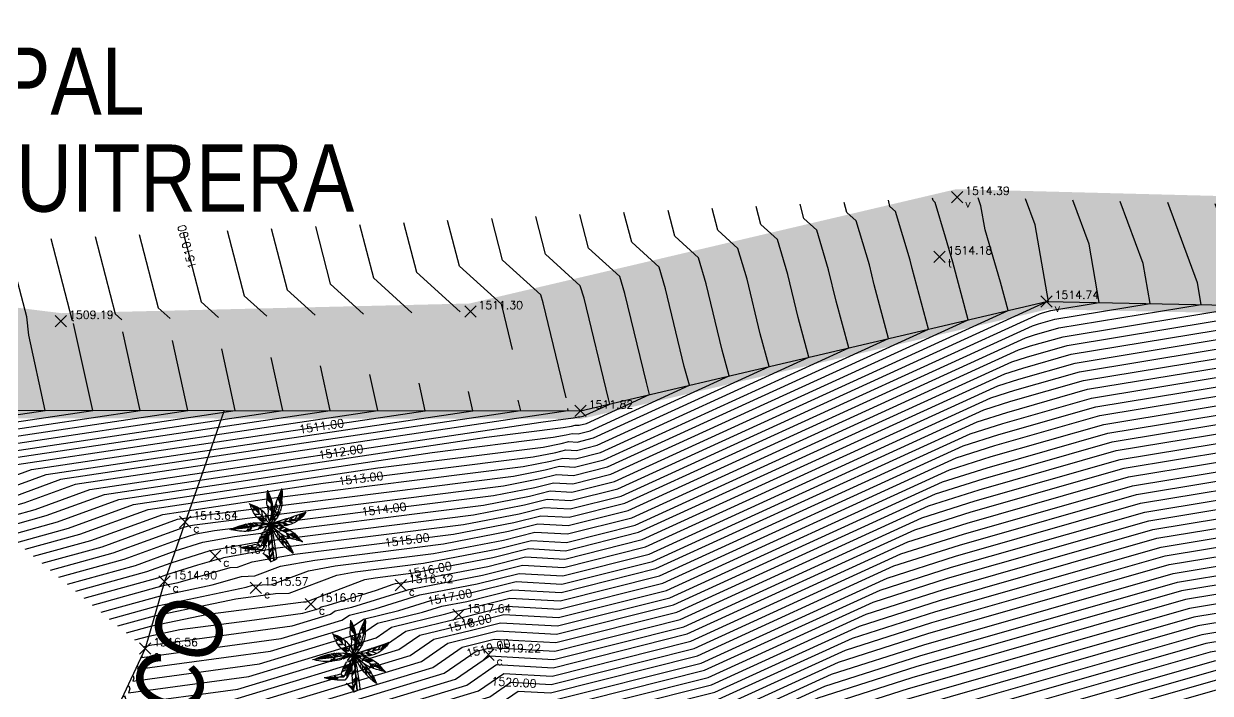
# Model space of a CAD drawing. Header units: metres. Extents: x 1097510 to 2158594, y 877039 to 1751652.
# Drawn here: x 1097670.42 to 1097707.49, y 877192.67 to 877213.59 of the extents above; entities that cross this region are included whole.
import ezdxf

# ---------------------------------------------------------------- set-up
doc = ezdxf.new("R2010")
doc.units = ezdxf.units.M
doc.linetypes.add('DASHED', pattern=[0.75, 0.5, -0.25])
for name, color, linetype in [('C-TOPO-MAJR', 9, 'Continuous'), ('C-TOPO-MINR', 8, 'Continuous'), ('C-TOPO-TEXT', 7, 'Continuous'), ('ROTULO', 7, 'Continuous'), ('V-NODE', 1, 'Continuous'), ('V-NODE-TEXT', 11, 'Continuous'), ('WWW.DWGAUTOCAD.COM', 7, 'Continuous')]:
    doc.layers.add(name, color=color, linetype=linetype)
doc.styles.add('Arial Narrow', font='ARIALN.TTF', dxfattribs={"width": 0.85})
doc.styles.get("Standard").update_dxf_attribs({"font": 'simplex.shx'})

# ---------------------------------------------------------------- blocks, each defined once
blk = doc.blocks.new('A$C40F70BF2')
at = {"color": 64}
for p, q in [((1.395, 3.412), (1.345, 4.14)), ((1.43, 3.289), (1.349, 3.412)), ((1.389, 3.49), (1.353, 3.553)), ((1.426, 3.264), (1.353, 3.376)), ((1.393, 3.445), (1.356, 3.526)), ((1.393, 3.403), (1.356, 3.493)), ((1.411, 3.334), (1.36, 3.445)), ((1.536, 2.871), (1.395, 3.412)), ((1.404, 3.622), (1.407, 3.935)), ((1.411, 3.538), (1.419, 3.905)), ((1.448, 3.313), (1.496, 3.752)), ((1.529, 3.679), (1.455, 3.289)), ((1.455, 3.289), (1.55, 3.622)), ((1.587, 3.114), (1.683, 3.328)), ((1.919, 2.785), (1.937, 3.412)), ((1.937, 3.412), (2.147, 3.983)), ((2.18, 3.523), (1.96, 3.294)), ((1.974, 3.403), (2.165, 3.619)), ((2.165, 3.571), (1.974, 3.403)), ((1.989, 3.487), (2.151, 3.679)), ((2.165, 3.619), (1.989, 3.487)), ((2.033, 3.595), (2.135, 3.727)), ((2.151, 3.679), (2.033, 3.595)), ((2.062, 3.679), (2.135, 3.824)), ((2.135, 3.727), (2.062, 3.679)), ((2.077, 3.788), (2.151, 3.896)), ((2.135, 3.824), (2.077, 3.788)), ((1.58, 2.772), (1.451, 2.841)), ((1.472, 2.791), (1.602, 2.739)), ((1.992, 2.139), (1.536, 2.871)), ((1.538, 2.69), (1.679, 2.617)), ((1.602, 2.739), (1.58, 2.772)), ((1.591, 3.078), (1.587, 3.114)), ((1.701, 3.289), (1.591, 3.078)), ((1.606, 2.916), (1.705, 3.132)), ((1.65, 2.748), (1.785, 3.066)), ((1.668, 2.733), (1.65, 2.748)), ((1.822, 2.967), (1.668, 2.733)), ((1.73, 2.628), (1.844, 2.883)), ((1.789, 2.517), (1.873, 2.748)), ((1.8, 2.478), (1.88, 2.664)), ((2.024, 2.154), (1.919, 2.785)), ((1.96, 3.006), (2.18, 3.198)), ((2.151, 3.066), (1.96, 2.933)), ((1.96, 2.933), (1.96, 3.006)), ((2.006, 2.139), (3.105, 3.225)), ((2.446, 2.617), (2.471, 2.889)), ((2.621, 2.684), (2.895, 2.703)), ((2.621, 2.677), (2.849, 2.673)), ((2.626, 2.774), (2.662, 3.065)), ((2.653, 2.781), (2.685, 3.069)), ((2.797, 3.138), (2.753, 2.909)), ((2.855, 3.162), (2.797, 2.933)), ((2.797, 2.933), (2.797, 3.138)), ((2.885, 3.162), (2.826, 2.957)), ((2.826, 2.957), (2.855, 3.162)), ((2.929, 3.174), (2.855, 3.006)), ((2.855, 3.006), (2.885, 3.162)), ((2.877, 2.934), (3.045, 2.983)), ((3.008, 2.919), (2.877, 2.934)), ((2.899, 3.018), (2.929, 3.174)), ((2.944, 3.15), (2.899, 3.018)), ((2.958, 3.186), (2.929, 3.066)), ((2.929, 3.066), (2.944, 3.15)), ((2.973, 3.114), (2.958, 3.186)), ((3.002, 3.21), (2.973, 3.114)), ((3.032, 3.234), (3.002, 3.162)), ((3.002, 3.162), (3.002, 3.21)), ((1.564, 2.648), (1.679, 2.596)), ((1.789, 2.411), (1.627, 2.469)), ((1.672, 2.415), (1.811, 2.369)), ((1.811, 2.369), (1.789, 2.411)), ((2.07, 2.139), (2.758, 2.02)), ((2.083, 2.012), (2.22, 1.967)), ((2.216, 2.359), (2.243, 2.624)), ((2.238, 2.386), (2.257, 2.647)), ((2.27, 2.33), (2.289, 2.356)), ((2.498, 2.311), (2.27, 2.33)), ((2.289, 2.356), (2.58, 2.344)), ((2.366, 2.415), (2.384, 2.442)), ((2.612, 2.4), (2.366, 2.415)), ((2.375, 2.079), (2.567, 2.21)), ((2.384, 2.442), (2.644, 2.427)), ((2.548, 2.035), (2.457, 2.046)), ((2.457, 2.046), (2.603, 1.863)), ((2.69, 1.84), (2.548, 2.035)), ((2.662, 2.072), (2.881, 2.203)), ((2.699, 2.053), (2.968, 2.206)), ((2.758, 2.02), (3.387, 1.915)), ((2.831, 2.016), (3.118, 2.199)), ((2.913, 2.012), (3.218, 2.176)), ((2.977, 2.001), (2.913, 2.012)), ((3.264, 2.165), (2.977, 2.001)), ((3.168, 1.952), (3.415, 2.135)), ((2.179, 1.762), (2.156, 1.818)), ((2.156, 1.818), (2.361, 1.788)), ((2.402, 1.714), (2.179, 1.762)), ((3.177, 1.747), (3.041, 1.93)), ((3.041, 1.93), (3.105, 1.915)), ((3.105, 1.915), (3.255, 1.736)), ((3.332, 1.747), (3.196, 1.889)), ((3.387, 1.915), (3.907, 1.867)), ((3.911, 1.863), (4.308, 1.837)), ((3.975, 1.885), (4.057, 1.915)), ((4.012, 1.878), (3.975, 1.885)), ((4.085, 1.904), (4.012, 1.878))]:
    blk.add_line(p, q, dxfattribs=at)
at = {"color": 60}
for p, q in [((1.378, 3.827), (1.371, 4.019)), ((1.386, 3.761), (1.393, 4.004)), ((2.369, 2.481), (2.676, 2.471))]:
    blk.add_line(p, q, dxfattribs=at)
at = {"color": 62}
for p, q in [((0.438, 2.456), (0.018, 2.796)), ((0.211, 2.512), (0.476, 2.476)), ((1.974, 2.113), (0.228, 1.183)), ((0.314, 2.44), (0.828, 2.38)), ((1.381, 2.214), (0.438, 2.456)), ((0.505, 2.608), (0.623, 2.404)), ((0.696, 2.548), (0.916, 2.356)), ((0.696, 2.187), (1.034, 2.295)), ((0.916, 2.356), (0.784, 2.5)), ((1.974, 2.128), (0.802, 0.571)), ((0.96, 2.476), (1.196, 2.295)), ((1.269, 2.236), (0.96, 2.103)), ((1.019, 2.067), (1.269, 2.236)), ((1.078, 2.062), (1.295, 2.219)), ((1.129, 2.052), (1.321, 2.219)), ((1.284, 2.007), (1.504, 1.898)), ((1.313, 2.055), (1.578, 2.175)), ((1.974, 2.139), (1.381, 2.214)), ((1.387, 2.043), (1.665, 2.187)), ((1.431, 2.32), (1.592, 2.199)), ((2.003, 2.103), (1.827, 0.082)), ((2.006, 2.139), (2.548, 0.855)), ((0.387, 1.333), (0.505, 1.357)), ((0.417, 1.381), (0.578, 1.405)), ((0.505, 1.357), (0.417, 1.381)), ((0.461, 1.429), (0.667, 1.442)), ((0.578, 1.405), (0.461, 1.429)), ((0.476, 1.465), (0.696, 1.478)), ((0.667, 1.442), (0.476, 1.465)), ((0.696, 1.478), (0.549, 1.526)), ((0.549, 1.526), (0.814, 1.513)), ((0.814, 1.513), (0.578, 1.562)), ((0.593, 1.61), (0.902, 1.562)), ((0.96, 1.586), (0.667, 1.646)), ((0.872, 1.345), (1.019, 1.586)), ((0.902, 1.562), (0.96, 1.586)), ((0.989, 1.405), (1.093, 1.646)), ((1.206, 1.34), (1.436, 1.403)), ((1.225, 1.959), (1.46, 1.862)), ((1.231, 1.403), (1.462, 1.445)), ((1.475, 1.237), (1.504, 1.501)), ((1.915, 1.405), (1.871, 0.852)), ((1.974, 1.995), (1.915, 1.405)), ((2.175, 1.512), (2.165, 1.441)), ((2.165, 1.441), (2.165, 1.363)), ((2.179, 1.676), (2.175, 1.605)), ((2.175, 1.605), (2.175, 1.512)), ((2.179, 1.314), (2.179, 1.676)), ((2.184, 1.501), (2.179, 1.407)), ((2.179, 1.407), (2.179, 1.314)), ((2.193, 1.613), (2.184, 1.501)), ((2.197, 1.46), (2.193, 1.613)), ((2.197, 1.392), (2.197, 1.46)), ((2.206, 1.277), (2.197, 1.392)), ((2.225, 1.501), (2.211, 1.378)), ((2.211, 1.378), (2.211, 1.172)), ((2.216, 1.34), (2.225, 1.422)), ((2.216, 1.273), (2.216, 1.34)), ((2.225, 1.422), (2.225, 1.501)), ((2.243, 1.389), (2.238, 1.303)), ((2.247, 1.46), (2.243, 1.389)), ((2.257, 1.534), (2.247, 1.46)), ((2.257, 1.544), (2.257, 1.534)), ((2.261, 1.213), (2.261, 1.535)), ((2.298, 1.486), (2.27, 1.56)), ((2.27, 1.56), (2.521, 1.501)), ((2.279, 1.396), (2.275, 1.314)), ((2.289, 1.318), (2.279, 1.396)), ((2.548, 1.441), (2.298, 1.486)), ((2.307, 1.37), (2.302, 1.292)), ((2.307, 1.023), (2.307, 1.37)), ((0.814, 0.744), (0.96, 0.804)), ((0.843, 0.792), (0.989, 0.876)), ((0.96, 0.804), (0.843, 0.792)), ((0.872, 0.864), (1.049, 0.924)), ((0.989, 0.876), (0.872, 0.864)), ((1.049, 0.924), (0.931, 0.912)), ((1.019, 1.056), (1.21, 1.129)), ((1.049, 1.105), (1.24, 1.165)), ((1.254, 1.008), (1.313, 1.249)), ((1.327, 1.093), (1.342, 1.273)), ((1.709, 0.671), (1.871, 0.912)), ((1.871, 0.852), (1.798, 0.13)), ((1.915, 0.696), (1.93, 0.792)), ((2.077, 0.491), (1.915, 0.696)), ((1.93, 0.792), (2.062, 0.647)), ((1.944, 1.141), (1.944, 1.261)), ((1.944, 1.261), (2.077, 1.08)), ((2.077, 0.948), (1.944, 1.141)), ((2.062, 1.026), (1.947, 1.204)), ((2.206, 1.105), (2.206, 1.277)), ((2.211, 1.172), (2.206, 1.105)), ((2.225, 1.157), (2.216, 1.273)), ((2.229, 1.232), (2.225, 1.157)), ((2.238, 1.303), (2.229, 1.232)), ((2.27, 1.109), (2.261, 1.213)), ((2.275, 1.247), (2.27, 1.18)), ((2.27, 1.18), (2.27, 1.109)), ((2.275, 1.314), (2.275, 1.247)), ((2.289, 1.157), (2.289, 1.318)), ((2.293, 1.015), (2.289, 1.157)), ((2.293, 1.154), (2.289, 1.083)), ((2.289, 1.083), (2.293, 1.015)), ((2.302, 1.292), (2.293, 1.224)), ((2.293, 1.224), (2.293, 1.154)), ((2.311, 0.948), (2.307, 1.023)), ((2.334, 0.926), (2.343, 1.325)), ((2.371, 0.847), (2.357, 1.299)), ((2.433, 1.267), (2.637, 1.215)), ((2.471, 1.236), (2.65, 1.152)), ((2.548, 0.855), (3.647, 0.814)), ((2.69, 1.027), (2.571, 0.922)), ((2.699, 1.008), (2.594, 0.922)), ((3.063, 0.941), (2.995, 0.87)), ((3.095, 0.937), (3.013, 0.851)), ((1.886, 0.527), (1.886, 0.587)), ((1.886, 0.587), (2.003, 0.322)), ((2.003, 0.154), (1.886, 0.527))]:
    blk.add_line(p, q, dxfattribs=at)
at = {"color": 60}
for centre, radius, start, end in [((7.228, 3.925), 5.886, 178.20098, 184.85692), ((-12.631, -2.337), 15.387, 20.51101, 24.72742), ((-4.468, 3.341), 6.654, 358.64966, 6.15206), ((3.081, 3.443), 1.737, 181.01905, 200.30476), ((3.986, 2.93), 2.121, 151.13411, 194.97436), ((1.388, 3.636), 1.607, 210.27184, 288.6073), ((11.205, 34.008), 33.156, 250.28182, 253.61314), ((3.081, 3.443), 1.737, 202.06134, 214.43572), ((-12.631, -2.337), 15.387, 19.94676, 20.12939), ((3.488, 1.763), 1.537, 103.74741, 164.66463), ((3.323, 2.824), 1.195, 162.4534, 194.36714), ((1.484, 3.655), 1.692, 293.0839, 334.22081), ((1.484, 3.655), 1.692, 336.49681, 341.73863), ((4.255, 2.671), 1.249, 148.37838, 158.72084), ((1.97, 0.03), 2.073, 93.80519, 134.94277), ((0.206, 3.365), 2.134, 278.58233, 322.59506), ((14.63, -0.992), 13.028, 166.27964, 174.82165), ((3.081, 3.443), 1.737, 216.49222, 227.18692), ((2.648, -1.238), 3.457, 62.92862, 99.78202), ((0.371, 0.432), 2.394, 34.58407, 45.09878), ((3.478, 4.556), 2.822, 241.8528, 251.67993), ((-1.183, 2.66), 2.05, 312.24832, 325.43968), ((-1.258, 3.332), 3.452, 304.88046, 336.24299), ((4.234, -0.992), 3.827, 137.09818, 156.86261), ((-5.402, 1.247), 7.481, 350.40616, 5.64252), ((3.808, 1.866), 1.768, 177.06252, 221.97877), ((0.371, 0.432), 2.394, 26.56642, 32.42719), ((0.371, 0.432), 2.394, 14.37509, 24.95549), ((3.478, 4.556), 2.822, 253.64339, 263.82146), ((3.478, 4.556), 2.822, 265.32315, 284.59556), ((0.622, 0.416), 0.842, 95.42874, 120.39843), ((2.731, 4.141), 3.451, 266.06088, 285.39893), ((10.9, 35.08), 35.029, 256.44536, 258.02041), ((2.112, 0.756), 0.732, 226.57927, 260.54816), ((5.057, -2.3), 3.867, 133.35469, 142.87547), ((1.268, 2.121), 1.986, 292.12916, 305.32123)]:
    blk.add_arc(centre, radius, start, end, dxfattribs=at)
at = {"color": 62}
for points in [[(0.035, 2.801), (0.417, 2.5), (0.035, 2.801), (0.402, 2.657)], [(1.93, 2.091), (1.607, 1.923), (1.886, 2.091), (1.533, 2.055)], [(2.003, 2.043), (2.062, 1.465), (2.003, 2.031), (1.96, 1.586)], [(1.136, 1.682), (0.828, 1.766), (1.357, 1.79), (1.107, 1.911)], [(1.357, 1.297), (1.078, 1.201), (1.387, 1.357), (1.151, 1.273)], [(1.592, 1.393), (1.592, 1.61), (1.636, 1.478), (1.622, 1.682)], [(2.598, 1.303), (2.343, 1.34), (2.557, 1.407), (2.293, 1.467)], [(3.546, 0.816), (2.811, 0.852), (3.59, 0.804), (2.914, 0.708)]]:
    blk.add_solid(points, dxfattribs=at)
at = {"color": 64}
for points in [[(2.02, 2.234), (2.16, 2.54), (1.994, 2.357), (2.13, 2.691)], [(1.983, 2.159), (1.888, 2.598), (1.983, 2.159), (1.818, 2.432)], [(2.398, 2.087), (2.562, 2.203), (2.206, 2.12), (2.366, 2.203)], [(3.893, 1.874), (4.007, 1.93), (3.228, 1.952), (3.451, 2.12)]]:
    blk.add_solid(points, dxfattribs=at)
at = {"color": 60}
blk.add_solid([(2.003, 0.058), (2.385, 0.503), (2.018, 0.286), (2.4, 0.503)], dxfattribs=at)
blk = doc.blocks.new('*U6')
at = {"layer": 'C-TOPO-MAJR', "color": 7, "linetype": 'Continuous', "lineweight": -3, "true_color": 0xf0f0f0, "char_height": 0.254, "attachment_point": 5}
for s, insert, rotation in [('1510.00', (1097675.519, 877206.62, 1510), 104.5322), ('1511.00', (1097679.726, 877201.014, 1511), 8.5086), ('1512.00', (1097680.33, 877200.21, 1512), 8.5086), ('1513.00', (1097680.952, 877199.382, 1513), 7.189), ('1514.00', (1097681.674, 877198.42, 1514), 7.189), ('1515.00', (1097682.396, 877197.457, 1515), 7.189), ('1516.00', (1097683.095, 877196.526, 1516), 10.9436), ('1517.00', (1097683.731, 877195.679, 1517), 10.9436), ('1518.00', (1097684.345, 877194.861, 1518), 14.0892), ('1519.00', (1097684.933, 877194.077, 1519), 14.0892), ('1520.00', (1097685.735, 877193.009, 1520), 356.7701)]:
    blk.add_mtext(s, dxfattribs=dict(at, insert=insert, rotation=rotation))
blk = doc.blocks.new('*U7')
at = {"color": 0, "linetype": 'ByBlock', "lineweight": -2, "transparency": 16777216}
for p, q in [((-0.71, -0.71), (0.71, 0.71)), ((-0.71, 0.71), (0.71, -0.71))]:
    blk.add_line(p, q, dxfattribs=at)

msp = doc.modelspace()

# ---------------------------------------------------------------- hatches: boundary and pattern name
at = {"transparency": 33554602}
h = msp.add_hatch(dxfattribs=at)
h.set_pattern_fill('AR-CONC', color=9, scale=0.01)
h.paths.add_polyline_path([(1097752.597, 877208.238), (1097757.845, 877212.044), (1097762.109, 877214.901), (1097765.432, 877216.837), (1097757.759, 877219.046), (1097752.07, 877217.484), (1097742.692, 877214.472), (1097730.221, 877208.152), (1097717.752, 877207.699), (1097699.58, 877208.171), (1097684.374, 877204.599), (1097671.585, 877204.296), (1097656.247, 877206.197), (1097634.311, 877207.796), (1097624.402, 877208.489), (1097612.512, 877219.361), (1097613.526, 877222.017), (1097614.217, 877223.918), (1097605.154, 877225.956), (1097599.413, 877226.657), (1097600.381, 877223.138), (1097605.528, 877219.999), (1097610.754, 877215.512), (1097615.313, 877211.011), (1097623.572, 877204.428), (1097634.053, 877203.423), (1097648.747, 877202.896), (1097665.209, 877201.516), (1097687.817, 877201.494), (1097702.372, 877204.916), (1097709.087, 877204.78), (1097724.138, 877203.189), (1097735.028, 877205.815), (1097743.406, 877209.884), (1097746.929, 877210.428), (1097748.356, 877212.762)])

# ---------------------------------------------------------------- linework, layer by layer
at = {"color": 7, "linetype": 'DASHED', "true_color": 0xf0f0f0, "const_width": 0.5, "elevation": 1540, "flags": 128}
msp.add_lwpolyline([(1097752.597, 877208.238), (1097757.845, 877212.044), (1097762.109, 877214.901), (1097765.432, 877216.837), (1097757.759, 877219.046), (1097752.07, 877217.484), (1097742.692, 877214.472), (1097730.221, 877208.152), (1097717.752, 877207.699), (1097699.58, 877208.171), (1097684.374, 877204.599), (1097671.585, 877204.296), (1097656.247, 877206.197), (1097634.311, 877207.796), (1097624.402, 877208.489), (1097612.512, 877219.361), (1097613.526, 877222.017), (1097614.217, 877223.918), (1097605.154, 877225.956), (1097599.413, 877226.657), (1097600.381, 877223.138), (1097605.528, 877219.999), (1097610.754, 877215.512), (1097615.313, 877211.011), (1097623.572, 877204.428), (1097634.053, 877203.423), (1097648.747, 877202.896), (1097665.209, 877201.516), (1097687.817, 877201.494), (1097702.372, 877204.916), (1097709.087, 877204.78), (1097724.138, 877203.189), (1097735.028, 877205.815), (1097743.406, 877209.884), (1097746.929, 877210.428), (1097748.356, 877212.762), (1097752.597, 877208.238)], dxfattribs=at)
at = {"color": 7, "true_color": 0xf0f0f0, "elevation": 1524.878, "flags": 128}
for points in [[(1097615.313, 877211.011), (1097623.572, 877204.428), (1097634.053, 877203.423), (1097648.747, 877202.896), (1097665.209, 877201.516), (1097676.679, 877201.505), (1097687.817, 877201.494), (1097702.372, 877204.916), (1097709.087, 877204.78), (1097724.138, 877203.189), (1097735.028, 877205.815), (1097743.406, 877209.884), (1097746.929, 877210.428), (1097748.356, 877212.762), (1097752.597, 877208.238), (1097747.847, 877204.842), (1097737.529, 877193.34), (1097733.953, 877187.068), (1097729.469, 877182.53), (1097726.491, 877180.653), (1097717.986, 877167.963)], [(1097676.679, 877201.505), (1097674.818, 877196.16), (1097674.218, 877194.065), (1097673.4, 877192.323), (1097672.683, 877190.629), (1097672.07, 877188.467), (1097671.073, 877185.76), (1097669.598, 877181.506), (1097668.786, 877179.396)]]:
    msp.add_lwpolyline(points, dxfattribs=at)
at = {"layer": 'C-TOPO-MAJR', "color": 32, "linetype": 'Continuous', "lineweight": -3, "flags": 128}
for points, elevation in [([(1097671.521, 877196.296), (1097673.564, 877196.859), (1097675.279, 877197.484), (1097675.795, 877197.647), (1097676.382, 877197.752), (1097685.092, 877198.851), (1097686.388, 877199.101), (1097686.969, 877199.247), (1097687.572, 877199.213), (1097688.763, 877199.513), (1097698.683, 877204.049), (1097698.174, 877205.941), (1097698.111, 877206.202), (1097697.659, 877207.72), (1097697.482, 877207.881), (1097697.432, 877208.073)], 1514), ([(1097672.574, 877195.424), (1097674.782, 877196.033), (1097675.247, 877196.131), (1097676.865, 877196.596), (1097677.104, 877196.605), (1097677.557, 877196.776), (1097678.893, 877197.015), (1097683.843, 877197.64), (1097685.733, 877198.005), (1097686.58, 877198.218), (1097687.46, 877198.168), (1097689.197, 877198.605), (1097702.148, 877204.527), (1097702.244, 877204.558), (1097702.504, 877204.632), (1097704.021, 877204.883), (1097703.705, 877206.7), (1097703.194, 877208.077)], 1515), ([(1097673.628, 877194.553), (1097674.42, 877194.771), (1097676.177, 877195.141), (1097679.159, 877195.526), (1097679.247, 877195.529), (1097681.082, 877196.221), (1097681.403, 877196.279), (1097682.595, 877196.429), (1097685.078, 877196.909), (1097686.191, 877197.188), (1097687.348, 877197.123), (1097689.63, 877197.698), (1097701.283, 877203.026), (1097701.75, 877203.175), (1097703.014, 877203.537), (1097709.121, 877204.545), (1097709.293, 877204.543), (1097710.787, 877204.776), (1097710.151, 877205.139), (1097709.119, 877207.923)], 1516), ([(1097669.414, 877198.038), (1097670.775, 877198.414), (1097672.485, 877199.037), (1097686.574, 877201.144), (1097687.589, 877201.272), (1097687.697, 877201.293), (1097687.746, 877201.306), (1097687.797, 877201.303), (1097687.896, 877201.328), (1097688.728, 877201.708), (1097688.685, 877201.867), (1097687.924, 877205.013), (1097687.807, 877205.406), (1097686.723, 877206.391), (1097686.417, 877207.571)], 1512), ([(1097670.467, 877197.167), (1097672.17, 877197.636), (1097674.308, 877198.415), (1097679.78, 877199.234), (1097686.34, 877200.062), (1097687.042, 877200.197), (1097687.357, 877200.276), (1097687.684, 877200.258), (1097688.33, 877200.42), (1097693.706, 877202.878), (1097693.43, 877203.904), (1097693.018, 877205.608), (1097692.733, 877206.563), (1097692.102, 877207.136), (1097691.925, 877207.822)], 1513), ([(1097673.961, 877193.519), (1097673.969, 877193.508), (1097673.978, 877193.523), (1097673.993, 877193.478), (1097673.973, 877193.418), (1097678.128, 877193.985), (1097680.716, 877194.769), (1097681.034, 877194.989), (1097682.138, 877195.255), (1097683.136, 877195.564), (1097684.424, 877195.813), (1097685.802, 877196.159), (1097687.236, 877196.078), (1097690.064, 877196.79), (1097700.418, 877201.525), (1097701.256, 877201.792), (1097703.525, 877202.441), (1097709.286, 877203.392), (1097710.301, 877203.381), (1097719.121, 877204.757), (1097715.368, 877206.896), (1097715.044, 877207.769)], 1517), ([(1097680.91, 877207.32), (1097681.343, 877205.647), (1097682.544, 877204.556)], 1511), ([(1097666.253, 877200.652), (1097666.591, 877200.746), (1097667.016, 877200.9), (1097671.093, 877201.51), (1097670.577, 877203.857), (1097670.514, 877204.429), (1097669.895, 877206.819)], 1509), ([(1097675.402, 877207.07), (1097675.964, 877204.902), (1097676.502, 877204.413)], 1510), ([(1097672.383, 877189.571), (1097672.444, 877189.515), (1097672.457, 877189.477), (1097672.304, 877189.01), (1097674.067, 877189.251), (1097684.978, 877192.557), (1097685.638, 877193.015), (1097686.9, 877192.943), (1097691.364, 877194.068), (1097697.823, 877197.021), (1097699.774, 877197.644), (1097705.055, 877199.155), (1097709.781, 877199.935), (1097713.328, 877199.895), (1097720.486, 877201.012), (1097723.896, 877200.664), (1097725.168, 877200.752), (1097726.016, 877200.944), (1097726.797, 877201.431), (1097734.921, 877205.269), (1097735.163, 877205.467), (1097735.346, 877205.5)], 1520), ([(1097671.903, 877188.015), (1097671.747, 877187.541), (1097672.714, 877187.673), (1097686.399, 877191.82), (1097686.533, 877191.913), (1097686.788, 877191.898), (1097691.797, 877193.16), (1097696.958, 877195.52), (1097699.28, 877196.261), (1097705.566, 877198.059), (1097709.946, 877198.782), (1097714.336, 877198.733), (1097720.731, 877199.731), (1097723.777, 877199.42), (1097725.676, 877199.552), (1097726.94, 877199.838), (1097728.107, 877200.566), (1097734.601, 877203.633), (1097735.568, 877204.424)], 1521), ([(1097667.307, 877199.781), (1097667.986, 877199.968), (1097668.839, 877200.279), (1097677.03, 877201.504), (1097676.607, 877203.429)], 1510), ([(1097671.218, 877186.154), (1097671.191, 877186.072), (1097671.36, 877186.095), (1097674.544, 877187.06), (1097687.556, 877190.87), (1097687.821, 877191.027), (1097688.116, 877191.216), (1097692.231, 877192.253), (1097696.093, 877194.019), (1097698.786, 877194.878), (1097706.076, 877196.964), (1097710.11, 877197.63), (1097715.345, 877197.571), (1097720.975, 877198.45), (1097723.658, 877198.176), (1097726.184, 877198.352), (1097727.865, 877198.732), (1097729.417, 877199.7), (1097734.281, 877201.997), (1097735.974, 877203.381)], 1522), ([(1097668.36, 877198.91), (1097669.38, 877199.191), (1097670.662, 877199.658), (1097682.966, 877201.499), (1097682.777, 877202.364)], 1511), ([(1097736.379, 877202.338), (1097733.96, 877200.361), (1097730.726, 877198.834), (1097728.79, 877197.626), (1097726.691, 877197.151), (1097723.538, 877196.932), (1097721.22, 877197.168), (1097716.354, 877196.409), (1097710.275, 877196.477), (1097706.586, 877195.868), (1097698.292, 877193.495), (1097695.228, 877192.517), (1097692.664, 877191.345), (1097689.933, 877190.657), (1097689.242, 877190.215), (1097688.624, 877189.846), (1097686.027, 877189.086), (1097670.86, 877183.699), (1097670.49, 877184.079)], 1523), ([(1097673.38, 877192.275), (1097673.404, 877192.243), (1097673.431, 877192.288), (1097673.434, 877192.285), (1097673.481, 877192.144), (1097673.417, 877191.949), (1097676.774, 877192.407), (1097682.137, 877194.032), (1097682.794, 877194.487), (1097684.223, 877194.831), (1097685.414, 877195.13), (1097687.124, 877195.033), (1097690.497, 877195.883), (1097699.553, 877200.024), (1097700.762, 877200.409), (1097704.035, 877201.346), (1097709.451, 877202.24)], 1518), ([(1097736.784, 877201.295), (1097733.64, 877198.726), (1097732.036, 877197.968), (1097729.715, 877196.52), (1097727.199, 877195.951), (1097723.419, 877195.687), (1097721.465, 877195.887), (1097717.362, 877195.247), (1097710.44, 877195.325), (1097707.097, 877194.773), (1097697.799, 877192.112), (1097694.363, 877191.016), (1097693.098, 877190.438), (1097691.75, 877190.098), (1097690.664, 877189.403), (1097690.557, 877189.339), (1097689.731, 877188.987), (1097688.226, 877187.739), (1097688.026, 877187.701), (1097670.745, 877181.201), (1097670.735, 877181.189), (1097670.715, 877181.174), (1097670.405, 877181.155)], 1524), ([(1097672.833, 877190.984), (1097672.838, 877190.977), (1097672.844, 877190.987), (1097672.939, 877190.9), (1097672.969, 877190.811), (1097672.86, 877190.48), (1097675.421, 877190.829), (1097683.558, 877193.295), (1097684.554, 877193.985), (1097684.811, 877194.047), (1097685.025, 877194.1), (1097687.012, 877193.988), (1097690.931, 877194.975), (1097698.688, 877198.522), (1097700.268, 877199.027), (1097704.545, 877200.25), (1097709.616, 877201.087)], 1519), ([(1097736.461, 877197.456), (1097733.903, 877197.097), (1097733.34, 877197.037), (1097733.3, 877197.073), (1097730.64, 877195.414), (1097727.706, 877194.751), (1097723.3, 877194.443), (1097721.71, 877194.606), (1097718.371, 877194.085), (1097710.605, 877194.172), (1097707.607, 877193.677), (1097697.305, 877190.729), (1097693.543, 877189.53), (1097693.4, 877189.438), (1097692.092, 877188.73), (1097691.84, 877188.598), (1097691.713, 877188.526), (1097690.845, 877188.155), (1097687.579, 877185.449), (1097687.145, 877185.365), (1097671.805, 877179.596), (1097671.707, 877179.483), (1097671.522, 877179.333), (1097668.934, 877179.174)], 1525)]:
    msp.add_lwpolyline(points, dxfattribs=dict(at, elevation=elevation))
at = {"layer": 'C-TOPO-MINR', "color": 8, "linetype": 'Continuous', "lineweight": -3, "flags": 128}
for points, elevation in [([(1097672.59, 877190.301), (1097672.692, 877190.208), (1097672.713, 877190.144), (1097672.582, 877189.745), (1097674.744, 877190.04), (1097684.268, 877192.926), (1097685.191, 877193.565), (1097686.956, 877193.466), (1097691.147, 877194.522), (1097698.255, 877197.772), (1097700.021, 877198.335), (1097704.8, 877199.703), (1097709.698, 877200.511), (1097712.823, 877200.476), (1097720.364, 877201.653), (1097723.956, 877201.286), (1097724.915, 877201.353), (1097725.553, 877201.497), (1097726.142, 877201.864), (1097733.962, 877205.558), (1097733.553, 877206.532), (1097732.17, 877209.14), (1097730.277, 877211.1)], 1519.5), ([(1097670.994, 877196.731), (1097672.867, 877197.248), (1097675.22, 877198.105), (1097676.383, 877198.279), (1097685.716, 877199.456), (1097686.715, 877199.649), (1097687.163, 877199.762), (1097687.628, 877199.735), (1097688.547, 877199.967), (1097696.195, 877203.464), (1097695.802, 877204.923), (1097695.564, 877205.905), (1097695.196, 877207.141), (1097694.792, 877207.508), (1097694.678, 877207.948)], 1513.5), ([(1097671.257, 877196.514), (1097673.216, 877197.053), (1097675.407, 877197.852), (1097675.57, 877197.903), (1097675.755, 877197.936), (1097685.404, 877199.153), (1097686.551, 877199.375), (1097687.066, 877199.504), (1097687.6, 877199.474), (1097688.655, 877199.74), (1097697.439, 877203.756), (1097696.988, 877205.432), (1097696.838, 877206.054), (1097696.427, 877207.43), (1097696.137, 877207.694), (1097696.055, 877208.01)], 1513.75), ([(1097671.784, 877196.078), (1097673.913, 877196.665), (1097675.151, 877197.116), (1097676.021, 877197.391), (1097677.01, 877197.568), (1097684.78, 877198.548), (1097686.224, 877198.827), (1097686.871, 877198.99), (1097687.544, 877198.952), (1097688.872, 877199.286), (1097699.928, 877204.341), (1097699.444, 877206.138), (1097699.214, 877206.924), (1097698.89, 877208.009), (1097698.827, 877208.067), (1097698.809, 877208.136)], 1514.25), ([(1097672.048, 877195.86), (1097674.262, 877196.47), (1097675.023, 877196.747), (1097676.246, 877197.134), (1097677.638, 877197.384), (1097684.467, 877198.245), (1097686.06, 877198.553), (1097686.774, 877198.732), (1097687.516, 877198.69), (1097688.98, 877199.059), (1097701.172, 877204.634), (1097700.935, 877205.516), (1097700.455, 877207.151), (1097700.324, 877207.906), (1097700.232, 877208.154)], 1514.5), ([(1097672.311, 877195.642), (1097674.61, 877196.276), (1097674.894, 877196.379), (1097675.857, 877196.684), (1097676.511, 877196.872), (1097676.568, 877196.874), (1097676.676, 877196.915), (1097678.265, 877197.2), (1097684.155, 877197.942), (1097685.897, 877198.279), (1097686.677, 877198.475), (1097687.488, 877198.429), (1097689.088, 877198.832), (1097702.364, 877204.902), (1097702.368, 877204.904), (1097702.377, 877204.906), (1097702.429, 877204.915), (1097702.014, 877207.303), (1097701.713, 877208.116)], 1514.75), ([(1097672.838, 877195.206), (1097674.691, 877195.717), (1097676.308, 877196.058), (1097677.219, 877196.32), (1097677.64, 877196.336), (1097678.438, 877196.637), (1097679.52, 877196.831), (1097683.531, 877197.337), (1097685.569, 877197.731), (1097686.483, 877197.96), (1097687.432, 877197.907), (1097689.305, 877198.379), (1097701.932, 877204.152), (1097702.121, 877204.212), (1097702.632, 877204.358), (1097705.612, 877204.85), (1097705.395, 877206.097), (1097704.676, 877208.039)], 1515.25), ([(1097673.101, 877194.989), (1097674.601, 877195.402), (1097677.368, 877195.985), (1097677.572, 877196.044), (1097678.176, 877196.067), (1097679.319, 877196.498), (1097680.148, 877196.647), (1097683.219, 877197.034), (1097685.406, 877197.457), (1097686.385, 877197.703), (1097687.404, 877197.646), (1097689.413, 877198.152), (1097701.715, 877203.777), (1097701.997, 877203.866), (1097702.759, 877204.085), (1097707.203, 877204.818), (1097707.086, 877205.494), (1097706.157, 877208)], 1515.5), ([(1097673.365, 877194.771), (1097674.511, 877195.087), (1097677.051, 877195.622), (1097678.291, 877195.782), (1097678.712, 877195.798), (1097680.201, 877196.36), (1097680.776, 877196.463), (1097682.907, 877196.732), (1097685.242, 877197.183), (1097686.288, 877197.446), (1097687.376, 877197.384), (1097689.522, 877197.925), (1097701.499, 877203.401), (1097701.874, 877203.521), (1097702.887, 877203.811), (1097708.794, 877204.786), (1097708.776, 877204.891), (1097707.638, 877207.962)], 1515.75), ([(1097673.524, 877192.587), (1097673.545, 877192.559), (1097673.569, 877192.598), (1097673.609, 877192.478), (1097673.556, 877192.316), (1097677.113, 877192.801), (1097681.782, 877194.216), (1097682.354, 877194.612), (1097684.076, 877195.027), (1097685.511, 877195.387), (1097687.152, 877195.294), (1097690.389, 877196.11), (1097699.769, 877200.399), (1097700.886, 877200.755), (1097703.907, 877201.62), (1097709.409, 877202.528), (1097711.058, 877202.509), (1097719.935, 877203.895), (1097723.061, 877203.575), (1097722.366, 877203.932), (1097721.78, 877205.546), (1097719.942, 877207.779), (1097719.548, 877208.187)], 1517.75), ([(1097669.677, 877197.821), (1097671.124, 877198.219), (1097672.941, 877198.881), (1097684.875, 877200.667), (1097687.276, 877200.97), (1097687.534, 877201.019), (1097687.649, 877201.048), (1097687.769, 877201.042), (1097688.005, 877201.101), (1097689.972, 877202.001), (1097689.871, 877202.376), (1097689.198, 877205.162), (1097689.039, 877205.695), (1097688.068, 877206.578), (1097687.794, 877207.634)], 1512.25), ([(1097669.941, 877197.603), (1097671.472, 877198.025), (1097673.397, 877198.726), (1097683.177, 877200.189), (1097686.964, 877200.667), (1097687.37, 877200.745), (1097687.552, 877200.791), (1097687.74, 877200.78), (1097688.113, 877200.874), (1097691.217, 877202.293), (1097691.057, 877202.885), (1097690.471, 877205.311), (1097690.27, 877205.984), (1097689.413, 877206.764), (1097689.171, 877207.697)], 1512.5), ([(1097670.204, 877197.385), (1097671.821, 877197.831), (1097673.853, 877198.571), (1097681.478, 877199.712), (1097686.652, 877200.364), (1097687.206, 877200.471), (1097687.454, 877200.534), (1097687.712, 877200.519), (1097688.221, 877200.647), (1097692.461, 877202.586), (1097692.244, 877203.395), (1097691.744, 877205.459), (1097691.502, 877206.273), (1097690.758, 877206.95), (1097690.548, 877207.76)], 1512.75), ([(1097670.731, 877196.949), (1097672.518, 877197.442), (1097674.764, 877198.26), (1097678.082, 877198.756), (1097686.028, 877199.759), (1097686.879, 877199.923), (1097687.26, 877200.019), (1097687.656, 877199.997), (1097688.438, 877200.194), (1097694.95, 877203.171), (1097694.616, 877204.413), (1097694.291, 877205.757), (1097693.965, 877206.852), (1097693.447, 877207.322), (1097693.301, 877207.885)], 1513.25), ([(1097673.891, 877194.335), (1097674.33, 877194.456), (1097675.302, 877194.661), (1097677.471, 877194.94), (1097679.143, 877195.168), (1097679.651, 877195.322), (1097679.713, 877195.365), (1097679.93, 877195.417), (1097681.446, 877195.887), (1097681.963, 877196.082), (1097682.031, 877196.094), (1097682.283, 877196.126), (1097684.915, 877196.635), (1097686.094, 877196.931), (1097687.32, 877196.862), (1097689.739, 877197.471), (1097701.067, 877202.651), (1097701.627, 877202.829), (1097703.142, 877203.263), (1097709.162, 877204.257), (1097709.545, 877204.252), (1097712.871, 877204.772), (1097711.455, 877205.578), (1097710.601, 877207.885)], 1516.25), ([(1097674.107, 877193.829), (1097674.111, 877193.825), (1097674.114, 877193.831), (1097674.121, 877193.812), (1097674.112, 877193.786), (1097678.466, 877194.379), (1097680.361, 877194.953), (1097680.593, 877195.114), (1097681.402, 877195.309), (1097682.793, 877195.74), (1097684.587, 877196.087), (1097685.9, 877196.416), (1097687.264, 877196.339), (1097689.955, 877197.017), (1097700.634, 877201.9), (1097701.38, 877202.138), (1097703.397, 877202.715), (1097709.244, 877203.681), (1097710.049, 877203.671), (1097717.037, 877204.762), (1097714.064, 877206.457), (1097713.563, 877207.808)], 1516.75), ([(1097674.155, 877194.117), (1097674.24, 877194.141), (1097674.428, 877194.18), (1097674.848, 877194.234), (1097678.805, 877194.774), (1097680.006, 877195.138), (1097680.153, 877195.24), (1097680.666, 877195.363), (1097682.45, 877195.916), (1097684.751, 877196.361), (1097685.997, 877196.674), (1097687.292, 877196.601), (1097689.847, 877197.244), (1097700.85, 877202.275), (1097701.503, 877202.484), (1097703.27, 877202.989), (1097709.203, 877203.969), (1097709.797, 877203.962), (1097714.954, 877204.767), (1097712.76, 877206.017), (1097712.082, 877207.846)], 1516.5), ([(1097678.156, 877207.195), (1097678.654, 877205.274), (1097679.523, 877204.484)], 1510.5), ([(1097679.533, 877207.258), (1097679.999, 877205.461), (1097681.033, 877204.52)], 1510.75), ([(1097682.286, 877207.383), (1097682.688, 877205.833), (1097684.054, 877204.591)], 1511.25), ([(1097685.694, 877203.409), (1097685.377, 877204.716), (1097685.344, 877204.827), (1097684.033, 877206.019), (1097683.663, 877207.446)], 1511.5), ([(1097687.368, 877201.899), (1097686.651, 877204.865), (1097686.576, 877205.116), (1097685.378, 877206.205), (1097685.04, 877207.509)], 1511.75), ([(1097671.271, 877206.881), (1097671.929, 877204.344), (1097671.972, 877204.305)], 1509.25), ([(1097672.648, 877206.944), (1097673.274, 877204.53), (1097673.482, 877204.341)], 1509.5), ([(1097674.025, 877207.007), (1097674.619, 877204.716), (1097674.992, 877204.377)], 1509.75), ([(1097676.779, 877207.132), (1097677.309, 877205.088), (1097678.013, 877204.448)], 1510.25), ([(1097672.487, 877189.936), (1097672.568, 877189.862), (1097672.585, 877189.81), (1097672.443, 877189.378), (1097674.406, 877189.645), (1097684.623, 877192.742), (1097685.415, 877193.29), (1097686.928, 877193.205), (1097691.256, 877194.295), (1097698.039, 877197.396), (1097699.898, 877197.989), (1097704.928, 877199.429), (1097709.739, 877200.223), (1097713.075, 877200.185), (1097720.425, 877201.333), (1097723.926, 877200.975), (1097725.042, 877201.052), (1097725.784, 877201.22), (1097726.469, 877201.648), (1097735.001, 877205.678), (1097735.062, 877205.727), (1097735.108, 877205.736), (1097735.236, 877205.868), (1097735.522, 877206.055)], 1519.75), ([(1097672.176, 877188.842), (1097672.197, 877188.823), (1097672.202, 877188.81), (1097672.026, 877188.276), (1097673.39, 877188.462), (1097685.689, 877192.189), (1097686.086, 877192.464), (1097686.844, 877192.421), (1097691.581, 877193.614), (1097697.39, 877196.27), (1097699.527, 877196.952), (1097705.311, 877198.607), (1097709.863, 877199.359), (1097713.832, 877199.314), (1097720.608, 877200.372), (1097723.836, 877200.042), (1097725.422, 877200.152), (1097726.478, 877200.391), (1097727.452, 877200.998), (1097734.761, 877204.451), (1097735.366, 877204.945)], 1520.5), ([(1097672.28, 877189.207), (1097672.321, 877189.169), (1097672.329, 877189.143), (1097672.165, 877188.643), (1097673.729, 877188.856), (1097685.334, 877192.373), (1097685.862, 877192.739), (1097686.872, 877192.682), (1097691.472, 877193.841), (1097697.606, 877196.646), (1097699.651, 877197.298), (1097705.183, 877198.881), (1097709.822, 877199.647), (1097713.58, 877199.604), (1097720.547, 877200.692), (1097723.866, 877200.353), (1097725.295, 877200.452), (1097726.247, 877200.667), (1097727.124, 877201.215), (1097734.841, 877204.86), (1097735.265, 877205.206)], 1520.25), ([(1097672.073, 877188.477), (1097672.073, 877188.477), (1097672.074, 877188.476), (1097671.887, 877187.908), (1097673.052, 877188.067), (1097686.044, 877192.005), (1097686.309, 877192.188), (1097686.816, 877192.16), (1097691.689, 877193.387), (1097697.174, 877195.895), (1097699.404, 877196.607), (1097705.438, 877198.333), (1097709.904, 877199.07), (1097714.084, 877199.023), (1097720.67, 877200.051), (1097723.807, 877199.731), (1097725.549, 877199.852), (1097726.709, 877200.114), (1097727.779, 877200.782), (1097734.681, 877204.042), (1097735.467, 877204.684)], 1520.75), ([(1097666.516, 877200.435), (1097666.94, 877200.551), (1097667.472, 877200.745), (1097672.577, 877201.509), (1097671.98, 877204.228)], 1509.25), ([(1097666.78, 877200.217), (1097667.288, 877200.357), (1097667.927, 877200.59), (1097674.061, 877201.507), (1097673.522, 877203.962)], 1509.5), ([(1097671.561, 877187.085), (1097671.469, 877186.806), (1097672.037, 877186.884), (1097682.732, 877190.125), (1097687.023, 877191.381), (1097687.11, 877191.433), (1097687.207, 877191.496), (1097692.014, 877192.707), (1097696.525, 877194.769), (1097699.033, 877195.569), (1097705.821, 877197.512), (1097710.028, 877198.206), (1097714.841, 877198.152), (1097720.853, 877199.09), (1097723.717, 877198.798), (1097725.93, 877198.952), (1097727.403, 877199.285), (1097728.762, 877200.133), (1097734.441, 877202.815), (1097735.771, 877203.902)], 1521.5), ([(1097671.732, 877187.55), (1097671.608, 877187.174), (1097672.375, 877187.278), (1097686.754, 877191.636), (1097686.756, 877191.637), (1097686.76, 877191.637), (1097691.906, 877192.934), (1097696.741, 877195.145), (1097699.157, 877195.915), (1097705.693, 877197.785), (1097709.987, 877198.494), (1097714.588, 877198.442), (1097720.792, 877199.411), (1097723.747, 877199.109), (1097725.803, 877199.252), (1097727.172, 877199.561), (1097728.434, 877200.349), (1097734.521, 877203.224), (1097735.67, 877204.163)], 1521.25), ([(1097667.043, 877199.999), (1097667.637, 877200.163), (1097668.383, 877200.434), (1097675.545, 877201.506), (1097675.065, 877203.695)], 1509.75), ([(1097671.39, 877186.62), (1097671.33, 877186.439), (1097671.698, 877186.489), (1097678.638, 877188.592), (1097687.29, 877191.125), (1097687.465, 877191.23), (1097687.661, 877191.356), (1097692.123, 877192.48), (1097696.309, 877194.394), (1097698.91, 877195.224), (1097705.948, 877197.238), (1097710.069, 877197.918), (1097715.093, 877197.861), (1097720.914, 877198.77), (1097723.687, 877198.487), (1097726.057, 877198.652), (1097727.634, 877199.008), (1097729.089, 877199.916), (1097734.361, 877202.406), (1097735.872, 877203.641)], 1521.75), ([(1097667.57, 877199.563), (1097668.334, 877199.774), (1097669.295, 877200.124), (1097678.514, 877201.503), (1097678.149, 877203.163)], 1510.25), ([(1097671.045, 877185.679), (1097671.063, 877185.661), (1097671.794, 877185.92), (1097687.823, 877190.614), (1097688.176, 877190.824), (1097688.57, 877191.076), (1097692.339, 877192.026), (1097695.876, 877193.643), (1097698.663, 877194.532), (1097706.204, 877196.69), (1097710.152, 877197.342), (1097715.597, 877197.28), (1097721.037, 877198.129), (1097723.628, 877197.865), (1097726.311, 877198.052), (1097728.096, 877198.455), (1097729.744, 877199.483), (1097734.201, 877201.588), (1097736.075, 877203.12)], 1522.25), ([(1097673.816, 877193.208), (1097673.828, 877193.192), (1097673.841, 877193.214), (1097673.865, 877193.145), (1097673.834, 877193.051), (1097677.79, 877193.59), (1097681.072, 877194.585), (1097681.474, 877194.863), (1097682.874, 877195.2), (1097683.48, 877195.388), (1097684.26, 877195.539), (1097685.705, 877195.902), (1097687.208, 877195.817), (1097690.172, 877196.564), (1097700.202, 877201.149), (1097701.133, 877201.446), (1097703.652, 877202.167), (1097709.327, 877203.104)], 1517.25), ([(1097667.833, 877199.345), (1097668.683, 877199.58), (1097669.75, 877199.969), (1097679.998, 877201.502), (1097679.692, 877202.897)], 1510.5), ([(1097670.86, 877185.146), (1097670.995, 877185.007), (1097676.539, 877186.976), (1097688.09, 877190.358), (1097688.531, 877190.621), (1097689.024, 877190.937), (1097692.448, 877191.799), (1097695.66, 877193.268), (1097698.539, 877194.187), (1097706.331, 877196.416), (1097710.193, 877197.054), (1097715.849, 877196.99), (1097721.098, 877197.809), (1097723.598, 877197.554), (1097726.437, 877197.752), (1097728.328, 877198.179), (1097730.071, 877199.267), (1097734.12, 877201.179), (1097736.176, 877202.859)], 1522.5), ([(1097673.67, 877192.898), (1097673.687, 877192.875), (1097673.705, 877192.906), (1097673.737, 877192.811), (1097673.695, 877192.684), (1097677.451, 877193.196), (1097681.427, 877194.401), (1097681.914, 877194.738), (1097683.61, 877195.146), (1097683.823, 877195.212), (1097684.096, 877195.265), (1097685.608, 877195.644), (1097687.18, 877195.556), (1097690.28, 877196.337), (1097699.985, 877200.774), (1097701.009, 877201.101), (1097703.78, 877201.894), (1097709.368, 877202.816)], 1517.5), ([(1097668.097, 877199.128), (1097669.032, 877199.385), (1097670.206, 877199.813), (1097681.482, 877201.5), (1097681.234, 877202.63)], 1510.75), ([(1097670.675, 877184.612), (1097670.927, 877184.353), (1097681.283, 877188.031), (1097688.357, 877190.102), (1097688.887, 877190.418), (1097689.479, 877190.797), (1097692.556, 877191.572), (1097695.444, 877192.893), (1097698.416, 877193.841), (1097706.459, 877196.142), (1097710.234, 877196.765), (1097716.101, 877196.699), (1097721.159, 877197.489), (1097723.568, 877197.243), (1097726.564, 877197.452), (1097728.559, 877197.902), (1097730.399, 877199.05), (1097734.04, 877200.77), (1097736.277, 877202.598)], 1522.75), ([(1097668.624, 877198.692), (1097669.729, 877198.997), (1097671.118, 877199.503), (1097684.451, 877201.497), (1097684.319, 877202.098)], 1511.25), ([(1097736.48, 877202.077), (1097733.88, 877199.952), (1097731.054, 877198.617), (1097729.021, 877197.349), (1097726.818, 877196.851), (1097723.509, 877196.62), (1097721.281, 877196.848), (1097716.606, 877196.118), (1097710.317, 877196.189), (1097706.714, 877195.594), (1097698.169, 877193.149), (1097695.011, 877192.142), (1097692.773, 877191.119), (1097690.387, 877190.517), (1097689.598, 877190.012), (1097688.997, 877189.654), (1097688.896, 877189.611), (1097688.711, 877189.457), (1097688.686, 877189.453), (1097686.196, 877188.516), (1097670.792, 877183.045), (1097670.305, 877183.546)], 1523.25), ([(1097685.861, 877201.832), (1097685.935, 877201.496), (1097671.574, 877199.347), (1097670.078, 877198.802), (1097668.887, 877198.474)], 1511.5), ([(1097736.581, 877201.816), (1097733.8, 877199.543), (1097731.381, 877198.401), (1097729.253, 877197.073), (1097726.945, 877196.551), (1097723.479, 877196.309), (1097721.343, 877196.528), (1097716.858, 877195.828), (1097710.358, 877195.901), (1097706.841, 877195.321), (1097698.046, 877192.804), (1097694.795, 877191.767), (1097692.881, 877190.892), (1097690.841, 877190.378), (1097689.953, 877189.809), (1097689.517, 877189.549), (1097689.174, 877189.403), (1097688.549, 877188.885), (1097688.466, 877188.869), (1097680.044, 877185.701), (1097670.725, 877182.391), (1097670.12, 877183.012)], 1523.5), ([(1097673.107, 877191.63), (1097673.121, 877191.61), (1097673.138, 877191.637), (1097673.186, 877191.593), (1097673.225, 877191.477), (1097673.139, 877191.214), (1097676.098, 877191.618), (1097682.847, 877193.663), (1097683.674, 877194.236), (1097684.517, 877194.439), (1097685.219, 877194.615), (1097687.068, 877194.511), (1097690.714, 877195.429), (1097699.12, 877199.273), (1097700.515, 877199.718), (1097704.29, 877200.798), (1097709.533, 877201.664)], 1518.5), ([(1097673.243, 877191.952), (1097673.263, 877191.926), (1097673.284, 877191.962), (1097673.31, 877191.939), (1097673.353, 877191.811), (1097673.278, 877191.582), (1097676.436, 877192.012), (1097682.492, 877193.848), (1097683.234, 877194.361), (1097684.37, 877194.635), (1097685.317, 877194.872), (1097687.096, 877194.772), (1097690.605, 877195.656), (1097699.337, 877199.648), (1097700.639, 877200.064), (1097704.163, 877201.072), (1097709.492, 877201.952)], 1518.25), ([(1097687.404, 877201.565), (1097687.419, 877201.494), (1097672.029, 877199.192), (1097670.426, 877198.608), (1097669.15, 877198.256)], 1511.75), ([(1097736.682, 877201.555), (1097733.72, 877199.135), (1097731.709, 877198.184), (1097729.484, 877196.796), (1097727.072, 877196.251), (1097723.449, 877195.998), (1097721.404, 877196.208), (1097717.11, 877195.537), (1097710.399, 877195.613), (1097706.969, 877195.047), (1097697.922, 877192.458), (1097694.579, 877191.391), (1097692.989, 877190.665), (1097691.296, 877190.238), (1097690.308, 877189.606), (1097690.037, 877189.444), (1097689.453, 877189.195), (1097688.388, 877188.312), (1097688.246, 877188.285), (1097673.893, 877182.886), (1097670.657, 877181.737), (1097669.935, 877182.479)], 1523.75), ([(1097672.97, 877191.307), (1097672.98, 877191.293), (1097672.991, 877191.312), (1097673.063, 877191.246), (1097673.097, 877191.144), (1097672.999, 877190.847), (1097675.759, 877191.223), (1097683.203, 877193.479), (1097684.114, 877194.11), (1097684.664, 877194.243), (1097685.122, 877194.358), (1097687.04, 877194.25), (1097690.822, 877195.202), (1097698.904, 877198.898), (1097700.392, 877199.372), (1097704.418, 877200.524), (1097709.574, 877201.376)], 1518.75), ([(1097672.697, 877190.661), (1097672.697, 877190.661), (1097672.698, 877190.662), (1097672.815, 877190.554), (1097672.841, 877190.477), (1097672.721, 877190.112), (1097675.082, 877190.434), (1097683.913, 877193.11), (1097684.968, 877193.841), (1097686.984, 877193.727), (1097691.039, 877194.749), (1097698.472, 877198.147), (1097700.145, 877198.681), (1097704.673, 877199.976), (1097709.657, 877200.799)], 1519.25), ([(1097735.99, 877196.059), (1097733.578, 877195.801), (1097732.906, 877196.407), (1097730.871, 877195.137), (1097727.833, 877194.451), (1097723.27, 877194.132), (1097721.771, 877194.286), (1097718.623, 877193.794), (1097710.647, 877193.884), (1097707.734, 877193.403), (1097697.181, 877190.384), (1097693.767, 877189.295), (1097693.637, 877189.211), (1097692.449, 877188.569), (1097692.122, 877188.398), (1097691.958, 877188.303), (1097691.123, 877187.948), (1097687.417, 877184.876), (1097686.924, 877184.781), (1097672.07, 877179.194), (1097671.951, 877179.056), (1097671.723, 877178.872), (1097669.236, 877178.72)], 1525.25), ([(1097735.432, 877194.738), (1097733.816, 877194.566), (1097732.512, 877195.74), (1097731.102, 877194.861), (1097727.96, 877194.151), (1097723.24, 877193.821), (1097721.832, 877193.965), (1097718.875, 877193.504), (1097710.688, 877193.596), (1097707.862, 877193.13), (1097697.058, 877190.038), (1097693.99, 877189.06), (1097693.873, 877188.985), (1097692.807, 877188.408), (1097692.404, 877188.197), (1097692.202, 877188.081), (1097691.402, 877187.74), (1097687.256, 877184.303), (1097686.704, 877184.197), (1097672.335, 877178.793), (1097672.194, 877178.629), (1097671.925, 877178.412), (1097669.539, 877178.266)], 1525.5), ([(1097735.385, 877192.745), (1097734.875, 877193.418), (1097734.054, 877193.33), (1097732.119, 877195.074), (1097731.334, 877194.584), (1097728.087, 877193.851), (1097723.211, 877193.51), (1097721.893, 877193.645), (1097719.128, 877193.213), (1097710.729, 877193.308), (1097707.99, 877192.856), (1097696.934, 877189.692), (1097694.214, 877188.825), (1097694.11, 877188.758), (1097693.164, 877188.246), (1097692.686, 877187.996), (1097692.446, 877187.858), (1097691.68, 877187.532), (1097687.094, 877183.731), (1097686.484, 877183.613), (1097672.6, 877178.391), (1097672.437, 877178.203), (1097672.127, 877177.952), (1097669.841, 877177.812)], 1525.75), ([(1097710.482, 877195.037), (1097707.224, 877194.499), (1097697.675, 877191.767), (1097694.146, 877190.641), (1097693.206, 877190.211), (1097692.204, 877189.959), (1097691.179, 877189.302), (1097691.162, 877189.291), (1097691.02, 877189.214), (1097690.993, 877189.2), (1097690.98, 877189.193), (1097690.01, 877188.779), (1097688.064, 877187.167), (1097687.805, 877187.117), (1097671.01, 877180.8), (1097670.978, 877180.763), (1097670.917, 877180.713), (1097669.944, 877180.654)], 1524.25), ([(1097710.523, 877194.749), (1097707.352, 877194.225), (1097697.552, 877191.421), (1097693.93, 877190.266), (1097693.315, 877189.984), (1097692.659, 877189.819), (1097691.987, 877189.389), (1097691.922, 877189.347), (1097691.377, 877189.053), (1097691.275, 877189), (1097691.224, 877188.97), (1097690.288, 877188.571), (1097687.903, 877186.594), (1097687.585, 877186.533), (1097671.275, 877180.398), (1097671.221, 877180.336), (1097671.119, 877180.253), (1097669.483, 877180.153)], 1524.5), ([(1097710.564, 877194.46), (1097707.479, 877193.951), (1097697.428, 877191.075), (1097693.714, 877189.89), (1097693.423, 877189.757), (1097693.113, 877189.679), (1097692.796, 877189.476), (1097692.682, 877189.404), (1097691.735, 877188.892), (1097691.558, 877188.799), (1097691.469, 877188.748), (1097690.566, 877188.363), (1097687.741, 877186.021), (1097687.365, 877185.949), (1097671.54, 877179.997), (1097671.464, 877179.909), (1097671.32, 877179.793), (1097669.022, 877179.652)], 1524.75)]:
    msp.add_lwpolyline(points, dxfattribs=dict(at, elevation=elevation))

# ---------------------------------------------------------------- block references
at = {"layer": 'C-TOPO-TEXT', "color": 7, "linetype": 'Continuous', "lineweight": -3, "true_color": 0xf0f0f0}
msp.add_blockref('*U6', (0, 0), dxfattribs=at)
at = {"layer": 'V-NODE', "xscale": 0.25, "yscale": 0.25, "zscale": 0.25}
for p in [(1097699.58, 877208.171, 1514.39), (1097699.033, 877206.31, 1514.181), (1097702.372, 877204.916, 1514.741), (1097684.374, 877204.599, 1511.303), (1097671.585, 877204.296, 1509.186), (1097687.817, 877201.494, 1511.817), (1097675.466, 877198.021, 1513.635), (1097676.401, 877196.958, 1514.672), (1097674.818, 877196.16, 1514.899), (1097677.674, 877195.964, 1515.572), (1097682.199, 877196.045, 1516.317), (1097679.391, 877195.457, 1516.067), (1097684.008, 877195.117, 1517.635), (1097674.218, 877194.065, 1516.56), (1097684.94, 877193.875, 1519.219)]:
    msp.add_blockref('*U7', p, dxfattribs=at)
at = {"layer": 'WWW.DWGAUTOCAD.COM', "xscale": -0.5570017882608067, "yscale": 0.5570017882608067, "zscale": 0.5570017882608067}
for p in [(1097679.238, 877196.762), (1097681.841, 877192.694)]:
    msp.add_blockref('A$C40F70BF2', p, dxfattribs=at)

# ---------------------------------------------------------------- texts
at = {"layer": 'ROTULO', "color": 7, "true_color": 0xf0f0f0, "style": 'Arial Narrow'}
for s, p in [('VIA PRINCIPAL', (1097656.948, 877210.746)), ('HACIA LA BUITRERA', (1097656.948, 877207.717))]:
    msp.add_text(s, height=2.10093, dxfattribs=at).set_placement(p)
msp.add_text('CERCO', height=2.1009, rotation=70.3225, dxfattribs=at).set_placement((1097673.962, 877187.036))
at = {"layer": 'V-NODE-TEXT', "char_height": 0.25}
for s, insert, attachment_point in [('1514.39', (1097699.832, 877208.246, 1514.39), 7), ('v', (1097699.832, 877208.096, 1514.39), 1), ('1514.18', (1097699.285, 877206.385, 1514.181), 7), ('t', (1097699.285, 877206.235, 1514.181), 1), ('1514.74', (1097702.624, 877204.991, 1514.741), 7), ('1509.19', (1097671.837, 877204.371, 1509.186), 7), ('1511.30', (1097684.626, 877204.674, 1511.303), 7), ('v', (1097702.624, 877204.841, 1514.741), 1), ('1511.82', (1097688.069, 877201.569, 1511.817), 7), ('1513.64', (1097675.718, 877198.096, 1513.635), 7), ('c', (1097675.718, 877197.946, 1513.635), 1), ('1514.67', (1097676.653, 877197.033, 1514.672), 7), ('c', (1097676.653, 877196.883, 1514.672), 1), ('1514.90', (1097675.07, 877196.235, 1514.899), 7), ('1515.57', (1097677.926, 877196.039, 1515.572), 7), ('1516.32', (1097682.451, 877196.12, 1516.317), 7), ('c', (1097675.07, 877196.085, 1514.899), 1), ('c', (1097677.926, 877195.889, 1515.572), 1), ('1516.07', (1097679.643, 877195.532, 1516.067), 7), ('c', (1097682.451, 877195.97, 1516.317), 1), ('c', (1097679.643, 877195.382, 1516.067), 1), ('1517.64', (1097684.26, 877195.192, 1517.635), 7), ('c', (1097684.26, 877195.042, 1517.635), 1), ('1516.56', (1097674.47, 877194.14, 1516.56), 7), ('1519.22', (1097685.192, 877193.95, 1519.219), 7), ('c', (1097674.47, 877193.99, 1516.56), 1), ('c', (1097685.192, 877193.8, 1519.219), 1)]:
    msp.add_mtext(s, dxfattribs=dict(at, insert=insert, attachment_point=attachment_point))

doc.saveas('drawing.dxf')
